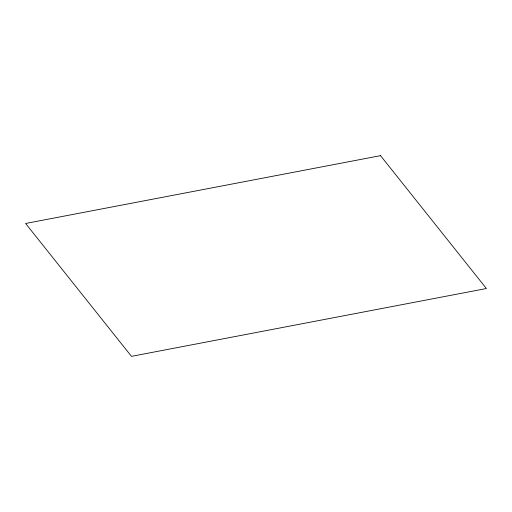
<?xml version="1.0" encoding="UTF-8"?>
<svg xmlns="http://www.w3.org/2000/svg" width="512" height="512" viewBox="0 0 512 512"><rect width="100%" height="100%" fill="white"/><g stroke="black" fill="none" stroke-linecap="round" stroke-linejoin="round"><path stroke-width="0.77" d="M380.518 155.654L25.6 223.475L131.482 356.346L486.4 288.525L380.518 155.654"/></g></svg>
